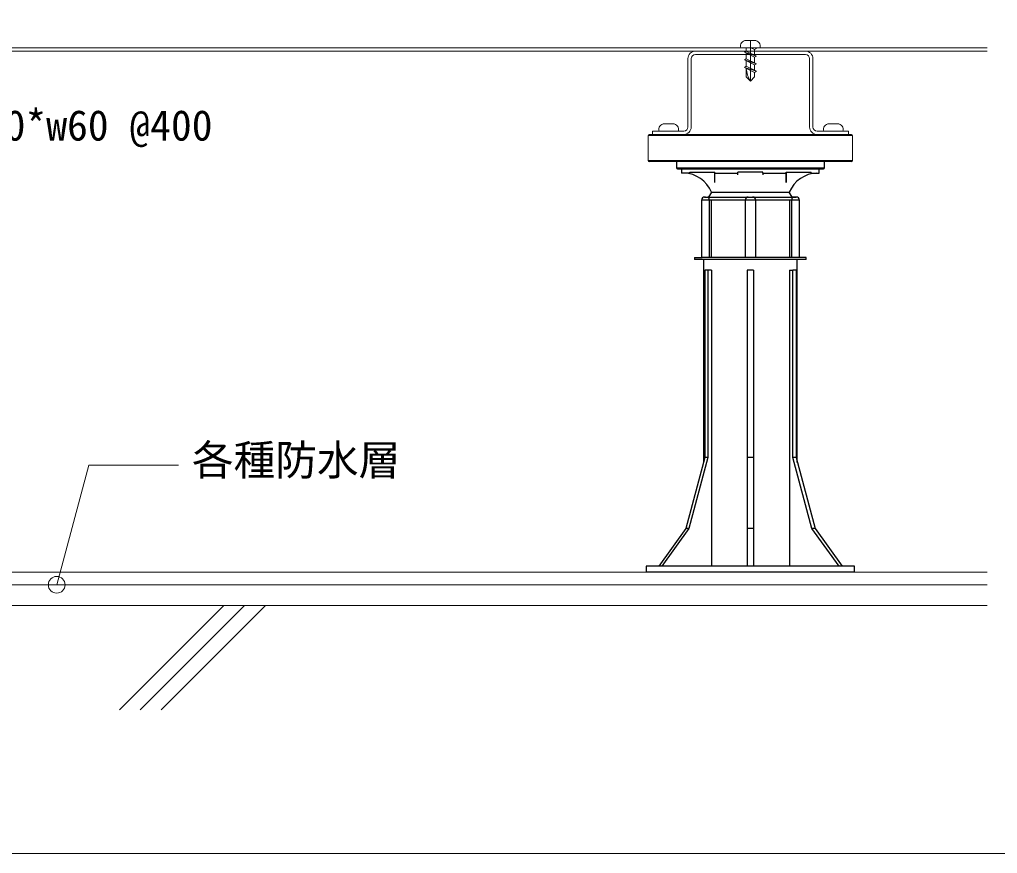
# Model space of a CAD drawing. Units: millimetres, scale not verified. Extents: x -900 to 900, y -400 to 400.
# Drawn here: x -196.9 to 272.3, y -400 to 0 of the extents above; entities that cross this region are included whole.
import ezdxf
from ezdxf.enums import TextEntityAlignment as Align

# ---------------------------------------------------------------- set-up
doc = ezdxf.new("R2010")
doc.units = ezdxf.units.MM
doc.header["$LTSCALE"] = 0.5
for name, color, linetype, lineweight in [('1-0__1-0_', 3, 'Continuous', 18), ('1-2_HATCH', 7, 'Continuous', 18), ('1-3_KUTAI', 7, 'Continuous', 18), ('1-4_BOUSUI', 7, 'Continuous', 18), ('1-5_MOJI', 7, 'Continuous', 18), ('1-6_本体', 4, 'Continuous', 30)]:
    doc.layers.add(name, color=color, linetype=linetype, lineweight=lineweight)
doc.styles.add('ＭＳ ゴシック', font='')
doc.styles.get('ＭＳ ゴシック').set_extended_font_data('MS Gothic')

msp = doc.modelspace()

# ---------------------------------------------------------------- linework, layer by layer
at = {"layer": '1-0__1-0_'}
for p, q in [((-777.5609, -13.5387), (267.3124, -13.5387)), ((151.7533, -10.0102), (155.8248, -10.0102)), ((151.7891, -15.1521), (151.7891, -13.5387)), ((153.789, -10.0102), (153.789, -29.5388)), ((155.5901, -13.5387), (156.6982, -13.885)), ((-777.5609, -15.1386), (267.3124, -15.1386)), ((123.789, -18.7389), (123.789, -51.5386)), ((125.389, -18.7389), (125.389, -51.5386)), ((127.3891, -15.1386), (180.189, -15.1386)), ((127.3891, -16.7388), (180.189, -16.7388)), ((150.88, -15.7032), (151.7891, -15.1521)), ((150.88, -15.7032), (156.6982, -17.5214)), ((155.7891, -18.0726), (150.88, -15.7032)), ((151.7891, -15.1521), (156.6982, -17.5214)), ((151.7891, -18.7885), (151.7891, -16.1616)), ((155.7891, -17.0602), (155.7891, -14.4362)), ((156.6982, -17.5214), (155.7891, -18.0726)), ((155.7891, -20.6966), (155.7891, -18.0726)), ((182.1891, -18.7389), (182.1891, -51.5386)), ((183.7891, -18.7389), (183.7891, -51.5386)), ((150.88, -19.3396), (156.6982, -21.1578)), ((150.88, -22.976), (156.6982, -24.7942)), ((151.7891, -22.4249), (151.7891, -19.798)), ((151.7891, -23.4148), (151.7891, -27.5387)), ((155.7891, -24.333), (155.7891, -21.709)), ((151.7891, -27.5387), (153.789, -29.5388)), ((155.7891, -27.5387), (153.789, -29.5388)), ((155.7891, -25.3453), (155.7891, -27.5387)), ((112.5439, -50.0102), (116.6153, -50.0102)), ((191.5439, -50.0102), (195.6153, -50.0102)), ((202.789, -55.6387), (104.789, -55.6387)), ((104.789, -55.6387), (104.789, -67.6387)), ((105.289, -55.1389), (202.2891, -55.1389)), ((106.7891, -53.5387), (121.7891, -53.5387)), ((106.7891, -53.5387), (106.7891, -55.1389)), ((106.7891, -55.1389), (121.7891, -55.1389)), ((109.9546, -53.5387), (119.2045, -53.5387)), ((185.789, -53.5387), (200.7891, -53.5387)), ((185.789, -55.1389), (200.7891, -55.1389)), ((188.9546, -53.5387), (198.2045, -53.5387)), ((200.7891, -53.5387), (200.7891, -55.1389)), ((202.789, -67.6387), (202.789, -55.6387))]:
    msp.add_line(p, q, dxfattribs=at)
msp.add_lwpolyline([(155.9807, -13.5387), (156.6982, -13.885), (155.7891, -14.4362), (153.9298, -13.5387)], dxfattribs=at)
for points in [[(150.88, -19.3396), (151.7891, -18.7885), (156.6982, -21.1578), (155.7891, -21.709)], [(150.88, -22.976), (151.7891, -22.4249), (156.6982, -24.7942), (155.7891, -25.3453)]]:
    msp.add_lwpolyline(points, close=True, dxfattribs=at)
for centre, radius, start, end in [((151.7533, -12.7245), 2.7143, 89.99998, 197.4576), ((155.8248, -12.7245), 2.7143, 342.54239, 89.99998), ((127.3891, -18.7389), 3.6, 90, 180), ((127.3891, -18.7389), 2, 90, 180), ((180.189, -18.7389), 3.6, 0, 90), ((180.189, -18.7389), 2, 0, 90), ((166.4615, -22.0071), 14.7417, 185.55608, 210.72475), ((112.5439, -52.7244), 2.7143, 89.99998, 197.4576), ((116.6153, -52.7244), 2.7143, 342.54239, 89.99998), ((121.7891, -51.5386), 2, 270, 0), ((121.7891, -51.5386), 3.6, 270, 0), ((185.789, -51.5386), 3.6, 180, 270), ((185.789, -51.5386), 2, 180, 270), ((191.5439, -52.7244), 2.7143, 89.99998, 197.4576), ((195.6153, -52.7244), 2.7143, 342.54239, 89.99998), ((105.289, -55.6387), 0.5, 90, 180), ((202.2891, -55.6387), 0.5, 0, 90)]:
    msp.add_arc(centre, radius, start, end, dxfattribs=at)
at = {"layer": '1-2_HATCH'}
for p, q in [((-148.9359, -331.1387), (-98.9359, -281.1387)), ((-138.9359, -331.1387), (-88.9359, -281.1387)), ((-128.9359, -331.1387), (-78.9359, -281.1387))]:
    msp.add_line(p, q, dxfattribs=at)
at = {"layer": '1-3_KUTAI'}
msp.add_line((267.3124, -281.1387), (-792.5609, -281.1387), dxfattribs=at)
at = {"layer": '1-4_BOUSUI'}
for p, q in [((267.3124, -265.1387), (-792.5609, -265.1387)), ((267.3124, -271.1387), (-792.5609, -271.1387))]:
    msp.add_line(p, q, dxfattribs=at)
at = {"layer": '1-5_MOJI'}
for p, q in [((-179.0653, -271.1387), (-163.6985, -213.7893)), ((-163.6985, -213.7893), (-120.6836, -213.7893))]:
    msp.add_line(p, q, dxfattribs=at)
msp.add_lwpolyline([(-900, -400), (900, -400), (900, 400), (-900, 400)], close=True, dxfattribs=at)
msp.add_circle((-179.0653, -271.1387), 4, dxfattribs=at)
at = {"layer": '1-6_本体'}
for p, q in [((104.789, -67.6387), (202.789, -67.6387)), ((202.289, -68.1387), (105.289, -68.1387)), ((189.289, -71.1387), (189.289, -68.1387)), ((118.789, -71.6387), (188.789, -71.6387)), ((120.789, -71.6387), (120.789, -73.6387)), ((124.7091, -73.6387), (120.789, -73.6387)), ((124.7091, -73.6387), (124.7091, -73.1387)), ((124.7091, -73.1387), (136.7088, -73.1387)), ((124.7091, -73.6387), (124.7091, -73.6285)), ((124.7092, -73.6355), (124.7092, -73.1387)), ((136.7088, -73.6387), (136.7088, -73.1387)), ((136.7088, -73.6387), (147.7883, -73.6387)), ((136.7092, -78.2014), (136.7089, -73.6285)), ((147.7883, -73.6387), (147.7883, -73.1387)), ((147.7883, -73.6387), (147.7883, -73.6284)), ((147.7885, -74.5325), (147.7883, -73.6396)), ((147.7885, -74.5325), (147.7885, -73.1387)), ((159.7883, -73.6286), (159.7885, -74.5325)), ((159.7883, -73.6387), (170.868, -73.6387)), ((170.868, -73.1387), (182.8683, -73.1387)), ((170.868, -73.6387), (170.868, -73.1387)), ((170.868, -73.6285), (170.8683, -78.2014)), ((170.8683, -78.2014), (170.8683, -73.1387)), ((182.8683, -73.6387), (182.8683, -73.1387)), ((182.8683, -73.6387), (186.789, -73.6387)), ((186.789, -73.6387), (186.789, -71.6387)), ((135.1346, -82.7294), (133.689, -85.1387)), ((135.1346, -82.7294), (172.4434, -82.7294)), ((173.889, -85.1387), (172.4434, -82.7294)), ((134.0379, -86.6387), (130.2879, -86.6387)), ((130.2879, -86.6387), (130.2879, -114.1385)), ((132.2879, -85.1387), (131.7879, -85.1387)), ((131.7879, -85.1387), (133.2879, -85.1387)), ((132.039, -85.1387), (134.4729, -85.1387)), ((132.2879, -85.1387), (133.689, -85.1387)), ((133.2879, -85.1387), (135.4729, -85.1387)), ((135.0207, -86.6387), (134.0379, -86.6387)), ((134.0379, -86.6387), (134.0379, -114.1385)), ((135.0207, -86.6387), (135.0207, -114.1385)), ((151.2891, -86.6387), (135.0207, -86.6387)), ((135.4729, -85.1387), (152.7891, -85.1387)), ((151.289, -86.6387), (151.289, -114.1385)), ((156.289, -86.6387), (151.289, -86.6387)), ((152.789, -85.1387), (154.789, -85.1387)), ((154.789, -85.1387), (172.1052, -85.1387)), ((156.289, -86.6387), (156.289, -114.1385)), ((172.5574, -86.6387), (156.289, -86.6387)), ((172.1052, -85.1387), (174.2901, -85.1387)), ((173.5401, -86.6387), (172.5574, -86.6387)), ((172.5574, -86.6387), (172.5574, -114.1385)), ((175.539, -85.1387), (173.1052, -85.1387)), ((173.5401, -86.6387), (173.5401, -114.1385)), ((177.2901, -86.6387), (173.5401, -86.6387)), ((173.889, -85.1387), (175.2901, -85.1387)), ((174.2901, -85.1387), (175.7901, -85.1387)), ((175.7901, -85.1387), (175.2901, -85.1387)), ((177.2901, -114.1385), (177.2901, -86.6387)), ((127.039, -114.1385), (127.039, -115.1385)), ((127.039, -114.1385), (130.6228, -114.1385)), ((180.539, -115.1385), (127.039, -115.1385)), ((153.789, -114.1385), (130.6228, -114.1385)), ((131.289, -115.1385), (131.289, -212.4304)), ((176.9552, -114.1385), (153.789, -114.1385)), ((176.289, -212.4322), (176.289, -115.1385)), ((180.539, -114.1385), (176.9552, -114.1385)), ((180.539, -115.1385), (180.539, -114.1385)), ((133.4043, -120.1385), (131.9044, -120.1385)), ((131.9044, -120.1385), (131.9044, -210.1385)), ((135.0965, -120.1385), (133.4043, -120.1385)), ((133.4043, -120.1385), (133.4043, -210.1385)), ((135.0965, -120.1385), (135.0965, -262.1385)), ((155.2885, -120.1385), (152.2885, -120.1385)), ((152.2885, -120.1385), (152.2885, -210.1385)), ((155.2885, -120.1385), (155.2885, -210.1385)), ((172.481, -120.1385), (174.1731, -120.1385)), ((172.481, -120.1385), (172.481, -262.1385)), ((174.1731, -210.1385), (174.1731, -120.1385)), ((175.6732, -120.1385), (174.1731, -120.1385)), ((175.6732, -120.1385), (175.6732, -210.1385)), ((131.9044, -210.1385), (122.7751, -244.1385)), ((133.4043, -210.1385), (124.2751, -244.1385)), ((133.4043, -210.1385), (131.9044, -210.1385)), ((152.2885, -210.1385), (152.2883, -244.1385)), ((155.2885, -210.1385), (152.2885, -210.1385)), ((155.2885, -210.1385), (155.2883, -244.1385)), ((183.3022, -244.1385), (174.1731, -210.1385)), ((175.6732, -210.1385), (174.1731, -210.1385)), ((175.6732, -210.1385), (184.8022, -244.1385)), ((122.7751, -244.1385), (109.7762, -262.1385)), ((124.2751, -244.1385), (111.2762, -262.1385)), ((124.2751, -244.1385), (122.7751, -244.1385)), ((152.2883, -244.1385), (152.2879, -262.1385)), ((155.2883, -244.1385), (152.2883, -244.1385)), ((155.2883, -244.1385), (155.2879, -262.1385)), ((196.3007, -262.1385), (183.3022, -244.1385)), ((184.8022, -244.1385), (183.3022, -244.1385)), ((184.8022, -244.1385), (197.8008, -262.1385)), ((203.789, -262.1385), (103.789, -262.1385)), ((103.789, -262.1385), (103.789, -265.1385)), ((203.789, -265.1385), (203.789, -262.1385)), ((203.789, -265.1385), (103.789, -265.1385))]:
    msp.add_line(p, q, dxfattribs=at)
for points in [[(118.289, -68.1387), (118.289, -71.1387), (189.289, -71.1387)], [(159.7883, -73.6387), (159.7883, -73.1387), (147.7883, -73.1387)], [(155.2885, -120.1385), (155.2885, -120.1385), (155.2885, -262.1385)]]:
    msp.add_lwpolyline(points, dxfattribs=at)
for centre, radius, start, end in [((105.289, -67.6387), 0.5, 180, 270), ((202.289, -67.6387), 0.5, 270, 0), ((118.789, -71.1387), 0.5, 180, 270), ((121.3433, -88.6285), 15, 23.15819, 87.88245), ((186.2348, -88.6285), 15, 92.11755, 156.84181), ((188.789, -71.1387), 0.5, 270, 0), ((131.7879, -86.6387), 1.5, 90, 180), ((152.789, -86.6387), 1.5, 90, 180), ((154.789, -86.6387), 1.5, 0, 90), ((175.7901, -86.6387), 1.5, 0, 90)]:
    msp.add_arc(centre, radius, start, end, dxfattribs=at)
for centre, major_axis, ratio, start_param, end_param in [((133.2879, -86.6387), (0, -1.5), 0.500007, 1.57079633, 3.14159265), ((174.2901, -86.6387), (0, 1.5), 0.500019, 0, 1.57079633)]:
    msp.add_ellipse(centre, major_axis=major_axis, ratio=ratio, start_param=start_param, end_param=end_param, dxfattribs=at)

# ---------------------------------------------------------------- texts
at = {"layer": '1-5_MOJI', "style": 'ＭＳ ゴシック'}
for s, p in [('根太：高耐食鋼 t40*w60 @400', (-373.8991, -62.4597)), ('各種防水層', (-114.1836, -222.9979))]:
    msp.add_text(s, height=14.66, dxfattribs=at).set_placement(p, align=Align.BOTTOM_LEFT)

doc.saveas('drawing.dxf')
